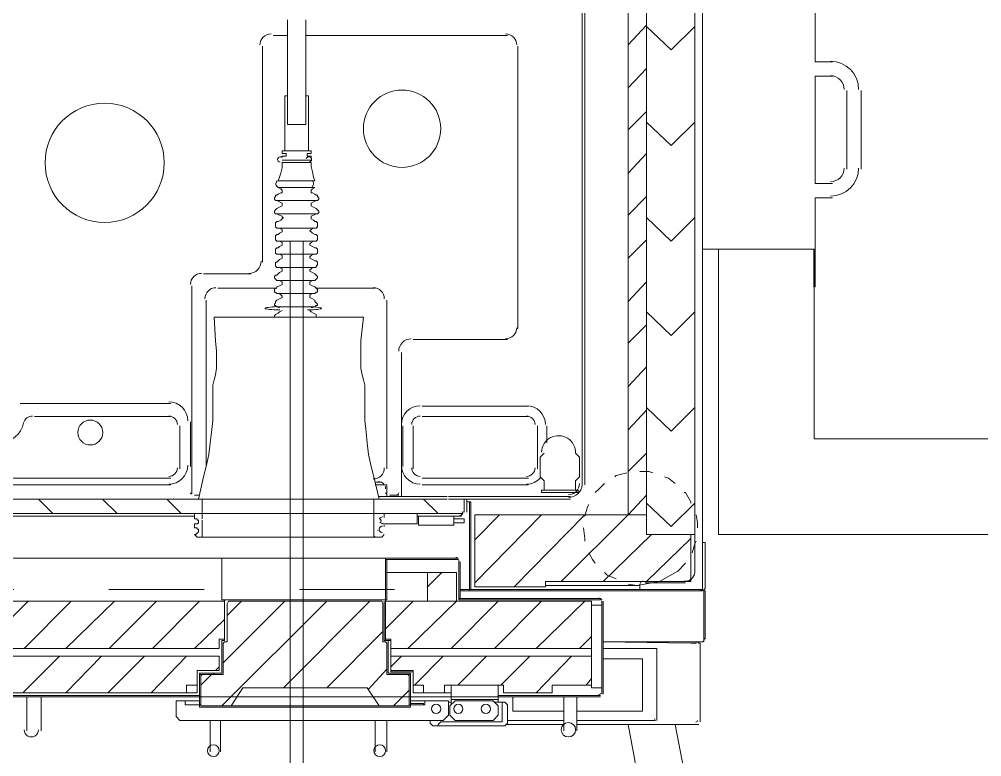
# Model space of a CAD drawing. Header units: metres. Extents: x -22 to 564, y 0 to 143.
# Drawn here: x 3.658 to 4.669, y 41.041 to 41.816 of the extents above; entities that cross this region are included whole.
import ezdxf
from ezdxf.xclip import XClip

# ---------------------------------------------------------------- set-up
doc = ezdxf.new("R2010")
doc.units = ezdxf.units.M
doc.header["$XCLIPFRAME"] = 2
doc.linetypes.add('XREF RADIOFARMACIA$0$PDF_IMPORT', pattern=[1, 0.8, -0.2])
doc.layers.add('XREF  PB CONJ$0$PARQUE', color=251, linetype='Continuous')
doc.layers.add('XREF RADIOFARMACIA$0$Mobiliario Fijo', color=40, linetype='Continuous')
doc.layers.add('XREF RADIOFARMACIA$0$MUROS DE TABLAROCA', color=150, linetype='Continuous', lineweight=13)
doc.layers.get('Defpoints').off()

# ---------------------------------------------------------------- blocks, each defined once
blk = doc.blocks.new('XREF  PB CONJ')
at = {"layer": 'XREF  PB CONJ$0$PARQUE', "true_color": 0x136734}
h = blk.add_hatch(dxfattribs=at)
h.set_pattern_fill('CROSS', color=116, scale=0.02, angle=90)
edge = h.paths.add_edge_path()
edge.add_line((3.5883, 104.6056), (1.6936, 104.3684))
edge.add_line((1.6936, 104.3684), (2.4784, 17.6083))
edge.add_line((2.4784, 17.6083), (97.731, 17.9336))
edge.add_arc((97.7247, 19.237), 1.3034, 270.2752, 363.1006)
edge.add_line((99.0262, 19.3075), (96.4762, 19.3078))
edge.add_line((96.4762, 19.3078), (96.602, 20.224))
edge.add_line((96.602, 20.224), (62.4128, 20.224))
edge.add_arc((58.6329, 24.6535), 5.8231, 229.52466, 310.47534, ccw=False)
edge.add_line((54.8531, 20.224), (26.2527, 20.2188))
edge.add_line((26.2527, 20.2188), (4.2837, 20.0304))
edge.add_line((4.2837, 20.0304), (4.055, 46.6913))
edge.add_line((4.055, 46.6913), (2.3881, 46.6912))
edge.add_line((2.3881, 46.6912), (2.3881, 54.8033))
edge.add_line((2.3881, 54.8033), (3.9854, 54.8034))
edge.add_line((3.9854, 54.8034), (3.7464, 82.6679))
edge.add_line((3.7464, 82.6679), (3.6185, 95.2556))
edge.add_line((3.6185, 95.2556), (3.5883, 104.6056))
blk = doc.blocks.new('XREF RADIOFARMACIA$0$EQUIPO 2')
at = {"linetype": 'XREF RADIOFARMACIA$0$PDF_IMPORT', "lineweight": 5, "ltscale": 1.633432}
blk.add_line((2547.5735, 1752.839), (2547.5735, 1753.9657), dxfattribs=at)
at = {"linetype": 'XREF RADIOFARMACIA$0$PDF_IMPORT', "lineweight": 5, "ltscale": 0.062029}
blk.add_line((2547.6863, 1753.7552), (2547.6863, 1752.9779), dxfattribs=at)
at = {"lineweight": 5}
for p, q in [((2547.6161, 1753.2393), (2547.6161, 1753.4993)), ((2547.6244, 1753.4993), (2547.6244, 1753.2393)), ((2547.6739, 1753.2338), (2547.6739, 1753.5048)), ((2547.7193, 1753.2366), (2547.7193, 1753.5048)), ((2547.6244, 1753.4897), (2547.6739, 1753.4402)), ((2547.5749, 1753.26), (2547.5749, 1753.4773)), ((2547.7661, 1753.4814), (2547.7661, 1753.2572)), ((2547.7812, 1753.2572), (2547.7812, 1753.4814)), ((2547.7963, 1753.2902), (2547.7963, 1753.4801)), ((2547.8032, 1753.4814), (2547.8032, 1753.2902)), ((2547.7633, 1753.4732), (2547.7633, 1753.2655)), ((2547.5776, 1753.4636), (2547.5776, 1753.2737)), ((2547.5776, 1753.4457), (2547.6161, 1753.4072)), ((2547.8816, 1753.4484), (2547.8816, 1753.2902)), ((2547.5611, 1753.4415), (2547.5377, 1753.4415)), ((2547.5735, 1753.4415), (2547.5611, 1753.4415)), ((2547.6244, 1753.4443), (2547.6739, 1753.3948)), ((2547.5377, 1753.4264), (2547.5611, 1753.4264)), ((2547.5611, 1753.4264), (2547.5735, 1753.4264)), ((2547.7661, 1753.414), (2547.7812, 1753.4292)), ((2547.8679, 1753.2902), (2547.8679, 1753.4333)), ((2547.5776, 1753.4003), (2547.6161, 1753.3631)), ((2547.6244, 1753.4003), (2547.6739, 1753.3494)), ((2547.5735, 1753.37), (2547.5735, 1753.37)), ((2547.5735, 1753.3673), (2547.5735, 1753.3686)), ((2547.5776, 1753.3563), (2547.6161, 1753.3177)), ((2547.6244, 1753.3549), (2547.6739, 1753.3054)), ((2547.7661, 1753.3466), (2547.7812, 1753.3618)), ((2547.5776, 1753.3109), (2547.6161, 1753.2737)), ((2547.6244, 1753.3095), (2547.6739, 1753.26)), ((2547.7661, 1753.2792), (2547.7812, 1753.2943)), ((2547.5528, 1753.2847), (2547.5487, 1753.2806)), ((2547.5694, 1753.2847), (2547.5528, 1753.2847)), ((2547.5694, 1753.2751), (2547.5694, 1753.2847)), ((2547.5487, 1753.2806), (2547.5487, 1753.0041)), ((2547.5652, 1753.26), (2547.5652, 1753.2751)), ((2547.5652, 1753.2751), (2547.5694, 1753.2751)), ((2547.5652, 1753.2737), (2547.5652, 1753.26)), ((2547.5694, 1753.2751), (2547.5694, 1753.2737)), ((2547.5694, 1753.2737), (2547.5694, 1753.2655)), ((2547.5776, 1753.2627), (2547.5776, 1753.2737)), ((2547.5776, 1753.2737), (2547.5859, 1753.2737)), ((2547.5776, 1753.2737), (2547.5859, 1753.2737)), ((2547.5859, 1753.2737), (2547.5859, 1753.2627)), ((2547.8129, 1753.2806), (2547.8583, 1753.2806)), ((2547.5694, 1753.2655), (2547.5694, 1753.26)), ((2547.5996, 1753.2627), (2547.5776, 1753.2627)), ((2547.5859, 1753.2627), (2547.601, 1753.2627)), ((2547.601, 1753.2627), (2547.601, 1753.2393)), ((2547.6244, 1753.2655), (2547.6546, 1753.2338)), ((2547.7441, 1753.2655), (2547.7413, 1753.2627)), ((2547.7413, 1753.2627), (2547.7413, 1753.26)), ((2547.7441, 1753.2641), (2547.7441, 1753.2655)), ((2547.7454, 1753.2627), (2547.7441, 1753.2641)), ((2547.7468, 1753.2613), (2547.7454, 1753.2627)), ((2547.7509, 1753.2627), (2547.7496, 1753.2627)), ((2547.7496, 1753.2627), (2547.7496, 1753.2613)), ((2547.7523, 1753.2655), (2547.7509, 1753.2655)), ((2547.7509, 1753.2655), (2547.7509, 1753.2641)), ((2547.7509, 1753.2641), (2547.7509, 1753.2627)), ((2547.7537, 1753.2655), (2547.7523, 1753.2655)), ((2547.7551, 1753.2655), (2547.7537, 1753.2655)), ((2547.7551, 1753.2641), (2547.7551, 1753.2655)), ((2547.7551, 1753.2627), (2547.7551, 1753.2641)), ((2547.7564, 1753.2613), (2547.7551, 1753.2627)), ((2547.7606, 1753.2627), (2547.7592, 1753.2627)), ((2547.7592, 1753.2627), (2547.7592, 1753.2613)), ((2547.762, 1753.2655), (2547.7606, 1753.2655)), ((2547.7606, 1753.2655), (2547.7606, 1753.2641)), ((2547.7606, 1753.2641), (2547.7606, 1753.2627)), ((2547.7661, 1753.2655), (2547.762, 1753.2655)), ((2547.7661, 1753.2572), (2547.7661, 1753.2655)), ((2547.7853, 1753.2655), (2547.7853, 1753.2613)), ((2547.7867, 1753.2682), (2548.0054, 1753.2682)), ((2547.8624, 1753.2696), (2547.8156, 1753.2696)), ((2547.5625, 1753.0385), (2547.5625, 1753.26)), ((2547.5625, 1753.26), (2547.5652, 1753.26)), ((2547.5955, 1753.2586), (2547.5639, 1753.2586)), ((2547.5639, 1753.2586), (2547.5639, 1753.2269)), ((2547.5652, 1753.26), (2547.5652, 1753.2586)), ((2547.5652, 1753.2586), (2547.5652, 1753.26)), ((2547.5652, 1753.26), (2547.5969, 1753.26)), ((2547.5694, 1753.26), (2547.5982, 1753.26)), ((2547.5859, 1753.2586), (2547.5969, 1753.2476)), ((2547.5969, 1753.2572), (2547.5955, 1753.2586)), ((2547.5969, 1753.26), (2547.5969, 1753.2366)), ((2547.5969, 1753.2352), (2547.5969, 1753.2572)), ((2547.5982, 1753.26), (2547.5982, 1753.2366)), ((2547.7413, 1753.0729), (2547.7413, 1753.26)), ((2547.7413, 1753.26), (2547.7413, 1753.2586)), ((2547.7413, 1753.2586), (2547.7413, 1753.2572)), ((2547.7413, 1753.2572), (2547.7427, 1753.2572)), ((2547.7427, 1753.2572), (2547.7441, 1753.2572)), ((2547.7441, 1753.2572), (2547.7592, 1753.2572)), ((2547.7482, 1753.2613), (2547.7468, 1753.2613)), ((2547.7496, 1753.2613), (2547.7482, 1753.2613)), ((2547.7578, 1753.2613), (2547.7564, 1753.2613)), ((2547.7592, 1753.2613), (2547.7578, 1753.2613)), ((2547.7606, 1753.2572), (2547.7661, 1753.2572)), ((2547.7661, 1753.077), (2547.7661, 1753.2572)), ((2547.7661, 1753.2572), (2547.7661, 1753.077)), ((2547.7661, 1753.2572), (2547.7812, 1753.2572)), ((2547.8046, 1753.2558), (2547.7812, 1753.2613)), ((2547.7812, 1753.077), (2547.7812, 1753.2572)), ((2547.8156, 1753.2531), (2547.8046, 1753.2558)), ((2547.828, 1753.2503), (2547.8156, 1753.2531)), ((2547.9903, 1753.2531), (2547.817, 1753.2531)), ((2548.0178, 1753.2558), (2548.0178, 1753.2063)), ((2547.524, 1753.2489), (2547.5157, 1753.2489)), ((2547.5487, 1753.2489), (2547.524, 1753.2489)), ((2547.5969, 1753.2448), (2547.5982, 1753.2462)), ((2547.601, 1753.2434), (2547.6051, 1753.2393)), ((2547.8404, 1753.2489), (2547.828, 1753.2503)), ((2547.8514, 1753.2476), (2547.8404, 1753.2489)), ((2547.8638, 1753.2462), (2547.8514, 1753.2476)), ((2547.8761, 1753.2462), (2547.8638, 1753.2462)), ((2547.8885, 1753.2462), (2547.8761, 1753.2462)), ((2547.9009, 1753.2462), (2547.8885, 1753.2462)), ((2547.9064, 1753.2448), (2547.9009, 1753.2462)), ((2547.9119, 1753.2434), (2547.9064, 1753.2448)), ((2547.9188, 1753.2421), (2547.9119, 1753.2434)), ((2547.9477, 1753.2434), (2547.9367, 1753.2421)), ((2547.9724, 1753.2448), (2547.9477, 1753.2434)), ((2547.9724, 1753.088), (2547.9724, 1753.2448)), ((2547.5157, 1753.2379), (2547.524, 1753.2379)), ((2547.524, 1753.2379), (2547.5487, 1753.2379)), ((2547.5639, 1753.2366), (2547.6739, 1753.1265)), ((2547.6299, 1753.2352), (2547.5969, 1753.2352)), ((2547.5982, 1753.2366), (2547.6326, 1753.2366)), ((2547.601, 1753.2393), (2547.6161, 1753.2393)), ((2547.6093, 1753.2352), (2547.6739, 1753.1705)), ((2547.6244, 1753.2393), (2547.634, 1753.2393)), ((2547.6313, 1753.2338), (2547.6299, 1753.2352)), ((2547.6313, 1753.2311), (2547.6313, 1753.2338)), ((2547.6326, 1753.2366), (2547.6326, 1753.2338)), ((2547.6326, 1753.2338), (2547.6753, 1753.2338)), ((2547.634, 1753.2393), (2547.634, 1753.2338)), ((2547.634, 1753.2338), (2547.6739, 1753.2338)), ((2547.6753, 1753.0646), (2547.6753, 1753.2366)), ((2547.6753, 1753.2366), (2547.7179, 1753.2366)), ((2547.6753, 1753.2338), (2547.6753, 1753.2324)), ((2547.6753, 1753.2324), (2547.6753, 1753.0646)), ((2547.7179, 1753.2366), (2547.7193, 1753.2366)), ((2547.7193, 1753.0646), (2547.7193, 1753.2366)), ((2547.9243, 1753.2421), (2547.9188, 1753.2421)), ((2547.9367, 1753.2421), (2547.9243, 1753.2421)), ((2548.0027, 1753.1802), (2548.0027, 1753.2407)), ((2547.5639, 1753.2269), (2547.5831, 1753.2146)), ((2547.5639, 1753.2269), (2547.5639, 1753.0715)), ((2547.6712, 1753.2311), (2547.6313, 1753.2311)), ((2547.6588, 1753.2311), (2547.6739, 1753.2159)), ((2547.6739, 1753.2297), (2547.6712, 1753.2311)), ((2547.6739, 1753.0687), (2547.6739, 1753.2297)), ((2547.5831, 1753.2146), (2547.5831, 1753.0839)), ((2548.0302, 1753.1939), (2548.2572, 1753.1939)), ((2547.6739, 1753.187), (2547.6739, 1753.187)), ((2548.2682, 1753.1829), (2548.2682, 1753.1678)), ((2547.5831, 1753.1719), (2547.6739, 1753.0811)), ((2547.9738, 1753.1815), (2547.9724, 1753.1815)), ((2547.9752, 1753.1802), (2547.9738, 1753.1815)), ((2547.9766, 1753.1774), (2547.9752, 1753.1802)), ((2547.9779, 1753.176), (2547.9766, 1753.1774)), ((2547.9793, 1753.1733), (2547.9779, 1753.176)), ((2547.9834, 1753.1788), (2547.9821, 1753.176)), ((2547.9848, 1753.1802), (2547.9834, 1753.1788)), ((2547.9834, 1753.1389), (2547.9834, 1753.1788)), ((2547.9862, 1753.1815), (2547.9848, 1753.1815)), ((2547.9848, 1753.1815), (2547.9848, 1753.1802)), ((2547.9876, 1753.1802), (2547.9862, 1753.1815)), ((2547.9889, 1753.1802), (2547.9876, 1753.1802)), ((2547.9903, 1753.1788), (2547.9889, 1753.1802)), ((2547.9917, 1753.176), (2547.9903, 1753.1788)), ((2547.9931, 1753.1733), (2547.9917, 1753.176)), ((2547.9944, 1753.1733), (2547.9931, 1753.1733)), ((2547.9958, 1753.1747), (2547.9944, 1753.1733)), ((2547.9972, 1753.176), (2547.9958, 1753.1747)), ((2547.9986, 1753.1802), (2547.9972, 1753.1788)), ((2547.9972, 1753.1788), (2547.9972, 1753.176)), ((2547.9972, 1753.1389), (2547.9972, 1753.1788)), ((2548.0013, 1753.1815), (2547.9986, 1753.1815)), ((2547.9986, 1753.1815), (2547.9986, 1753.1802)), ((2548.0027, 1753.1802), (2548.0013, 1753.1815)), ((2548.0027, 1753.1788), (2548.0027, 1753.1802)), ((2548.0041, 1753.1788), (2548.0027, 1753.1788)), ((2548.0054, 1753.176), (2548.0041, 1753.1788)), ((2548.0068, 1753.1733), (2548.0054, 1753.176)), ((2548.0082, 1753.1733), (2548.0068, 1753.1733)), ((2548.0096, 1753.1733), (2548.0082, 1753.1733)), ((2548.011, 1753.176), (2548.0096, 1753.1733)), ((2548.0123, 1753.1802), (2548.011, 1753.1788)), ((2548.011, 1753.1788), (2548.011, 1753.176)), ((2548.011, 1753.1499), (2548.011, 1753.1788)), ((2548.0137, 1753.1815), (2548.0123, 1753.1802)), ((2548.0151, 1753.1815), (2548.0137, 1753.1815)), ((2548.0165, 1753.1802), (2548.0151, 1753.1815)), ((2548.0165, 1753.1788), (2548.0165, 1753.1802)), ((2548.0178, 1753.1774), (2548.0165, 1753.1788)), ((2548.0192, 1753.176), (2548.0178, 1753.1774)), ((2548.0206, 1753.1733), (2548.0192, 1753.176)), ((2548.022, 1753.1733), (2548.0206, 1753.1733)), ((2548.0233, 1753.1733), (2548.022, 1753.1733)), ((2548.0247, 1753.176), (2548.0233, 1753.1733)), ((2548.0261, 1753.1802), (2548.0247, 1753.1788)), ((2548.0247, 1753.1788), (2548.0247, 1753.176)), ((2548.0247, 1753.1375), (2548.0247, 1753.1788)), ((2548.0247, 1753.1788), (2548.0247, 1753.1389)), ((2548.0275, 1753.1802), (2548.0261, 1753.1802)), ((2548.0288, 1753.1802), (2548.0275, 1753.1802)), ((2548.0302, 1753.1802), (2548.0288, 1753.1802)), ((2548.0302, 1753.1788), (2548.0302, 1753.1802)), ((2548.0316, 1753.1774), (2548.0302, 1753.1788)), ((2548.033, 1753.176), (2548.0316, 1753.1774)), ((2548.0343, 1753.1733), (2548.033, 1753.176)), ((2548.0357, 1753.1733), (2548.0343, 1753.1733)), ((2548.0371, 1753.1733), (2548.0357, 1753.1733)), ((2548.0385, 1753.176), (2548.0371, 1753.1733)), ((2548.0398, 1753.1802), (2548.0385, 1753.1788)), ((2548.0385, 1753.1499), (2548.0385, 1753.1788)), ((2548.0385, 1753.1788), (2548.0385, 1753.176)), ((2548.0412, 1753.1802), (2548.0398, 1753.1802)), ((2548.0426, 1753.1802), (2548.0412, 1753.1802)), ((2548.044, 1753.1802), (2548.0426, 1753.1802)), ((2548.0453, 1753.1788), (2548.044, 1753.1802)), ((2548.0453, 1753.1774), (2548.0453, 1753.1788)), ((2548.0467, 1753.176), (2548.0453, 1753.1774)), ((2548.0481, 1753.1733), (2548.0467, 1753.176)), ((2548.0495, 1753.1733), (2548.0481, 1753.1733)), ((2548.0508, 1753.1733), (2548.0495, 1753.1733)), ((2548.0522, 1753.176), (2548.0508, 1753.1733)), ((2548.0536, 1753.1802), (2548.0522, 1753.1788)), ((2548.0522, 1753.1788), (2548.0522, 1753.1375)), ((2548.0522, 1753.1375), (2548.0522, 1753.1788)), ((2548.0522, 1753.1788), (2548.0522, 1753.176)), ((2548.055, 1753.1802), (2548.0536, 1753.1802)), ((2548.0563, 1753.1802), (2548.055, 1753.1802)), ((2548.0577, 1753.1802), (2548.0563, 1753.1802)), ((2548.0591, 1753.1788), (2548.0577, 1753.1802)), ((2548.0591, 1753.1774), (2548.0591, 1753.1788)), ((2548.0605, 1753.176), (2548.0591, 1753.1774)), ((2548.0619, 1753.1733), (2548.0605, 1753.176)), ((2548.0632, 1753.1733), (2548.0619, 1753.1733)), ((2548.0646, 1753.1733), (2548.0632, 1753.1733)), ((2548.066, 1753.176), (2548.0646, 1753.1733)), ((2548.0674, 1753.1802), (2548.066, 1753.1788)), ((2548.066, 1753.1788), (2548.066, 1753.1527)), ((2548.066, 1753.1788), (2548.066, 1753.176)), ((2548.0687, 1753.1802), (2548.0674, 1753.1802)), ((2548.0701, 1753.1802), (2548.0687, 1753.1802)), ((2548.0715, 1753.1802), (2548.0701, 1753.1802)), ((2548.0729, 1753.1788), (2548.0715, 1753.1802)), ((2548.0729, 1753.1774), (2548.0729, 1753.1788)), ((2548.0742, 1753.1747), (2548.0729, 1753.1774)), ((2548.0756, 1753.1733), (2548.0742, 1753.1747)), ((2548.077, 1753.1719), (2548.0756, 1753.1733)), ((2548.0784, 1753.1733), (2548.077, 1753.1733)), ((2548.077, 1753.1733), (2548.077, 1753.1719)), ((2548.0797, 1753.176), (2548.0784, 1753.1733)), ((2548.0811, 1753.1788), (2548.0797, 1753.176)), ((2548.0825, 1753.1815), (2548.0811, 1753.1802)), ((2548.0811, 1753.1802), (2548.0811, 1753.1788)), ((2548.0811, 1753.1788), (2548.0811, 1753.1375)), ((2548.0811, 1753.1375), (2548.0811, 1753.1788)), ((2548.0839, 1753.1815), (2548.0825, 1753.1815)), ((2548.0852, 1753.1802), (2548.0839, 1753.1815)), ((2548.0866, 1753.1788), (2548.0852, 1753.1802)), ((2548.088, 1753.176), (2548.0866, 1753.1788)), ((2548.0894, 1753.1733), (2548.088, 1753.176)), ((2548.0907, 1753.1733), (2548.0894, 1753.1733)), ((2548.0921, 1753.1733), (2548.0907, 1753.1733)), ((2548.0935, 1753.176), (2548.0921, 1753.1733)), ((2548.0949, 1753.1788), (2548.0935, 1753.176)), ((2548.0962, 1753.1815), (2548.0949, 1753.1802)), ((2548.0949, 1753.1802), (2548.0949, 1753.1788)), ((2548.0949, 1753.1788), (2548.0949, 1753.1375)), ((2548.0949, 1753.1375), (2548.0949, 1753.1788)), ((2548.0976, 1753.1815), (2548.0962, 1753.1815)), ((2548.099, 1753.1802), (2548.0976, 1753.1815)), ((2548.1004, 1753.1802), (2548.099, 1753.1802)), ((2548.1004, 1753.1788), (2548.1004, 1753.1802)), ((2548.1017, 1753.1774), (2548.1004, 1753.1788)), ((2548.1031, 1753.1747), (2548.1017, 1753.1774)), ((2548.1031, 1753.1733), (2548.1031, 1753.1747)), ((2548.1045, 1753.1733), (2548.1031, 1753.1733)), ((2548.1059, 1753.1733), (2548.1045, 1753.1733)), ((2548.1072, 1753.1747), (2548.1059, 1753.1733)), ((2548.1086, 1753.1774), (2548.1072, 1753.1747)), ((2548.1086, 1753.1774), (2548.1086, 1753.1389)), ((2548.1086, 1753.1389), (2548.1086, 1753.1774)), ((2548.1155, 1753.1774), (2548.1196, 1753.176)), ((2548.1155, 1753.1389), (2548.1155, 1753.1774)), ((2548.1196, 1753.176), (2548.1238, 1753.1747)), ((2548.1238, 1753.1747), (2548.1293, 1753.1733)), ((2548.1293, 1753.1733), (2548.1348, 1753.1733)), ((2548.1348, 1753.1733), (2548.1348, 1753.143)), ((2548.1375, 1753.143), (2548.1375, 1753.1733)), ((2548.1416, 1753.1733), (2548.1403, 1753.1733)), ((2548.1416, 1753.1692), (2548.1416, 1753.1733)), ((2548.1471, 1753.1733), (2548.1444, 1753.1733)), ((2548.1444, 1753.1733), (2548.1444, 1753.1692)), ((2548.1471, 1753.143), (2548.1471, 1753.1733)), ((2548.0811, 1753.165), (2548.0811, 1753.165)), ((2548.0949, 1753.1678), (2548.0949, 1753.1678)), ((2548.1086, 1753.1705), (2548.1086, 1753.1705)), ((2548.1444, 1753.1692), (2548.1416, 1753.1692)), ((2548.1471, 1753.1705), (2548.1705, 1753.1705)), ((2548.1705, 1753.1705), (2548.1857, 1753.1705)), ((2548.1857, 1753.1678), (2548.1747, 1753.1678)), ((2548.1747, 1753.1678), (2548.1747, 1753.1485)), ((2548.1857, 1753.1705), (2548.2049, 1753.1705)), ((2548.1925, 1753.1678), (2548.1857, 1753.1678)), ((2548.198, 1753.1678), (2548.1925, 1753.1678)), ((2548.2008, 1753.1678), (2548.198, 1753.1678)), ((2548.209, 1753.1678), (2548.2008, 1753.1678)), ((2548.2049, 1753.1705), (2548.2049, 1753.1678)), ((2548.209, 1753.1678), (2548.209, 1753.1678)), ((2548.2462, 1753.1678), (2548.209, 1753.1678)), ((2548.2489, 1753.1678), (2548.2462, 1753.1678)), ((2548.2544, 1753.1678), (2548.2489, 1753.1678)), ((2548.2586, 1753.1678), (2548.2544, 1753.1678)), ((2548.2613, 1753.1678), (2548.2586, 1753.1678)), ((2548.2778, 1753.1678), (2548.2613, 1753.1678)), ((2548.282, 1753.1678), (2548.2778, 1753.1678)), ((2548.2847, 1753.1678), (2548.282, 1753.1678)), ((2548.2847, 1753.1678), (2548.2847, 1753.1678)), ((2548.066, 1753.1527), (2548.066, 1753.1375)), ((2547.9766, 1753.1403), (2547.9779, 1753.143)), ((2547.9779, 1753.143), (2547.9793, 1753.1444)), ((2547.9821, 1753.143), (2547.9834, 1753.1389)), ((2547.9917, 1753.1416), (2547.9903, 1753.1389)), ((2547.9931, 1753.1444), (2547.9917, 1753.1416)), ((2547.9944, 1753.1444), (2547.9931, 1753.1444)), ((2547.9958, 1753.1444), (2547.9944, 1753.1444)), ((2547.9972, 1753.1416), (2547.9958, 1753.1444)), ((2547.9972, 1753.1389), (2547.9972, 1753.1416)), ((2548.0054, 1753.1416), (2548.0041, 1753.1389)), ((2548.0068, 1753.1444), (2548.0054, 1753.1416)), ((2548.0082, 1753.1444), (2548.0068, 1753.1444)), ((2548.0096, 1753.1444), (2548.0082, 1753.1444)), ((2548.011, 1753.1416), (2548.0096, 1753.1444)), ((2548.011, 1753.1389), (2548.011, 1753.1499)), ((2548.011, 1753.1389), (2548.011, 1753.1416)), ((2548.0192, 1753.1416), (2548.0178, 1753.1389)), ((2548.0206, 1753.1444), (2548.0192, 1753.1416)), ((2548.022, 1753.1444), (2548.0206, 1753.1444)), ((2548.0233, 1753.143), (2548.022, 1753.1444)), ((2548.0247, 1753.1416), (2548.0233, 1753.143)), ((2548.0247, 1753.1389), (2548.0247, 1753.1416)), ((2548.033, 1753.1416), (2548.0316, 1753.1389)), ((2548.0343, 1753.1444), (2548.033, 1753.1416)), ((2548.0357, 1753.1444), (2548.0343, 1753.1444)), ((2548.0371, 1753.143), (2548.0357, 1753.1444)), ((2548.0385, 1753.1403), (2548.0371, 1753.143)), ((2548.0385, 1753.1375), (2548.0385, 1753.1499)), ((2548.0467, 1753.1416), (2548.0453, 1753.1389)), ((2548.0481, 1753.1444), (2548.0467, 1753.1416)), ((2548.0495, 1753.1444), (2548.0481, 1753.1444)), ((2548.0508, 1753.143), (2548.0495, 1753.1444)), ((2548.0522, 1753.1403), (2548.0508, 1753.143)), ((2548.0605, 1753.1416), (2548.0591, 1753.1389)), ((2548.0619, 1753.143), (2548.0605, 1753.1416)), ((2548.0632, 1753.1444), (2548.0619, 1753.143)), ((2548.0646, 1753.143), (2548.0632, 1753.1444)), ((2548.066, 1753.1403), (2548.0646, 1753.143)), ((2548.0742, 1753.1403), (2548.0756, 1753.143)), ((2548.0756, 1753.143), (2548.077, 1753.143)), ((2548.077, 1753.143), (2548.0784, 1753.143)), ((2548.0784, 1753.143), (2548.0797, 1753.1403)), ((2548.0811, 1753.1513), (2548.0811, 1753.1513)), ((2548.088, 1753.1403), (2548.0894, 1753.143)), ((2548.0894, 1753.143), (2548.0907, 1753.143)), ((2548.0907, 1753.143), (2548.0921, 1753.143)), ((2548.0921, 1753.143), (2548.0935, 1753.1403)), ((2548.0949, 1753.1485), (2548.0949, 1753.1485)), ((2548.1017, 1753.1389), (2548.1031, 1753.1416)), ((2548.1031, 1753.1416), (2548.1031, 1753.143)), ((2548.1031, 1753.143), (2548.1045, 1753.143)), ((2548.1045, 1753.143), (2548.1059, 1753.143)), ((2548.1059, 1753.143), (2548.1072, 1753.1416)), ((2548.1072, 1753.1416), (2548.1086, 1753.1389)), ((2548.1086, 1753.1458), (2548.1086, 1753.1458)), ((2548.1251, 1753.1416), (2548.1196, 1753.1403)), ((2548.1306, 1753.143), (2548.1251, 1753.1416)), ((2548.1348, 1753.143), (2548.1306, 1753.143)), ((2548.1403, 1753.143), (2548.1416, 1753.143)), ((2548.1416, 1753.143), (2548.1416, 1753.1471)), ((2548.1416, 1753.1471), (2548.1444, 1753.1471)), ((2548.1444, 1753.1471), (2548.1444, 1753.143)), ((2548.1444, 1753.143), (2548.1471, 1753.143)), ((2548.1471, 1753.1458), (2548.1705, 1753.1458)), ((2548.1705, 1753.1458), (2548.1857, 1753.1458)), ((2548.1747, 1753.1485), (2548.1857, 1753.1485)), ((2548.1857, 1753.1485), (2548.1925, 1753.1485)), ((2548.1857, 1753.1458), (2548.2049, 1753.1458)), ((2548.1925, 1753.1485), (2548.198, 1753.1485)), ((2548.198, 1753.1485), (2548.2008, 1753.1485)), ((2548.2008, 1753.1485), (2548.209, 1753.1485)), ((2548.2049, 1753.1458), (2548.2049, 1753.1485)), ((2548.209, 1753.1485), (2548.209, 1753.1485)), ((2548.209, 1753.1485), (2548.2462, 1753.1485)), ((2548.2462, 1753.1485), (2548.2489, 1753.1485)), ((2548.2489, 1753.1485), (2548.2544, 1753.1485)), ((2548.2544, 1753.1485), (2548.2586, 1753.1485)), ((2548.2586, 1753.1485), (2548.2613, 1753.1485)), ((2548.2613, 1753.1485), (2548.2778, 1753.1485)), ((2548.2682, 1753.1485), (2548.2682, 1752.9367)), ((2548.2778, 1753.1485), (2548.282, 1753.1485)), ((2548.282, 1753.1485), (2548.2847, 1753.1485)), ((2548.2847, 1753.1485), (2548.2847, 1753.1485)), ((2547.9724, 1753.1375), (2547.9738, 1753.1375)), ((2547.9738, 1753.1375), (2547.9752, 1753.1375)), ((2547.9752, 1753.1375), (2547.9766, 1753.1403)), ((2547.9848, 1753.1375), (2547.9834, 1753.1389)), ((2547.9848, 1753.1361), (2547.9848, 1753.1375)), ((2547.9862, 1753.1361), (2547.9848, 1753.1361)), ((2547.9876, 1753.1375), (2547.9862, 1753.1361)), ((2547.9889, 1753.1389), (2547.9876, 1753.1375)), ((2547.9903, 1753.1389), (2547.9889, 1753.1389)), ((2547.9986, 1753.1375), (2547.9972, 1753.1389)), ((2547.9986, 1753.1361), (2547.9986, 1753.1375)), ((2548.0013, 1753.1361), (2547.9986, 1753.1361)), ((2548.0027, 1753.1375), (2548.0013, 1753.1361)), ((2548.0041, 1753.1389), (2548.0027, 1753.1375)), ((2548.0027, 1753.0756), (2548.0027, 1753.1375)), ((2548.0123, 1753.1375), (2548.011, 1753.1389)), ((2548.0137, 1753.1361), (2548.0123, 1753.1375)), ((2548.0151, 1753.1361), (2548.0137, 1753.1361)), ((2548.0165, 1753.1375), (2548.0151, 1753.1361)), ((2548.0178, 1753.1389), (2548.0165, 1753.1375)), ((2548.0261, 1753.1375), (2548.0247, 1753.1375)), ((2548.0275, 1753.1361), (2548.0261, 1753.1375)), ((2548.0288, 1753.1361), (2548.0275, 1753.1361)), ((2548.0302, 1753.1361), (2548.0288, 1753.1361)), ((2548.0316, 1753.1375), (2548.0302, 1753.1361)), ((2548.0316, 1753.1389), (2548.0316, 1753.1375)), ((2548.0385, 1753.1375), (2548.0385, 1753.1403)), ((2548.0398, 1753.1361), (2548.0385, 1753.1375)), ((2548.0412, 1753.1361), (2548.0398, 1753.1361)), ((2548.0426, 1753.1361), (2548.0412, 1753.1361)), ((2548.044, 1753.1361), (2548.0426, 1753.1361)), ((2548.0453, 1753.1375), (2548.044, 1753.1361)), ((2548.0453, 1753.1389), (2548.0453, 1753.1375)), ((2548.0522, 1753.1375), (2548.0522, 1753.1403)), ((2548.0536, 1753.1361), (2548.0522, 1753.1375)), ((2548.055, 1753.1361), (2548.0536, 1753.1361)), ((2548.0563, 1753.1361), (2548.055, 1753.1361)), ((2548.0577, 1753.1361), (2548.0563, 1753.1361)), ((2548.0591, 1753.1375), (2548.0577, 1753.1361)), ((2548.0591, 1753.1389), (2548.0591, 1753.1375)), ((2548.066, 1753.1375), (2548.066, 1753.1403)), ((2548.066, 1753.1375), (2548.0674, 1753.1361)), ((2548.0674, 1753.1361), (2548.0687, 1753.1361)), ((2548.0687, 1753.1361), (2548.0701, 1753.1361)), ((2548.0701, 1753.1361), (2548.0715, 1753.1361)), ((2548.0715, 1753.1361), (2548.0729, 1753.1375)), ((2548.0729, 1753.1389), (2548.0742, 1753.1403)), ((2548.0729, 1753.1375), (2548.0729, 1753.1389)), ((2548.0797, 1753.1403), (2548.0811, 1753.1375)), ((2548.0811, 1753.1375), (2548.0811, 1753.1361)), ((2548.0811, 1753.1361), (2548.0825, 1753.1348)), ((2548.0825, 1753.1348), (2548.0839, 1753.1348)), ((2548.0839, 1753.1348), (2548.0852, 1753.1361)), ((2548.0852, 1753.1361), (2548.0866, 1753.1375)), ((2548.0866, 1753.1375), (2548.088, 1753.1403)), ((2548.0935, 1753.1403), (2548.0949, 1753.1375)), ((2548.0949, 1753.1375), (2548.0949, 1753.1361)), ((2548.0949, 1753.1361), (2548.0962, 1753.1348)), ((2548.0962, 1753.1348), (2548.0976, 1753.1348)), ((2548.0976, 1753.1348), (2548.099, 1753.1361)), ((2548.099, 1753.1361), (2548.1004, 1753.1361)), ((2548.1004, 1753.1375), (2548.1017, 1753.1389)), ((2548.1004, 1753.1361), (2548.1004, 1753.1375)), ((2548.1196, 1753.1403), (2548.1155, 1753.1389)), ((2547.5831, 1753.1265), (2547.6423, 1753.0674)), ((2547.9119, 1753.0894), (2547.9188, 1753.0907)), ((2547.9188, 1753.0907), (2547.9243, 1753.0907)), ((2547.9243, 1753.0907), (2547.9367, 1753.0907)), ((2547.9367, 1753.0907), (2547.9477, 1753.0907)), ((2547.9477, 1753.0907), (2547.9724, 1753.088)), ((2547.5831, 1753.0839), (2547.5639, 1753.0715)), ((2547.5817, 1753.0825), (2547.6024, 1753.0632)), ((2547.8156, 1753.0797), (2547.828, 1753.0825)), ((2547.828, 1753.0825), (2547.8404, 1753.0839)), ((2547.8404, 1753.0839), (2547.8514, 1753.0852)), ((2547.8514, 1753.0852), (2547.8638, 1753.0866)), ((2547.8638, 1753.0866), (2547.8761, 1753.0866)), ((2547.8761, 1753.0866), (2547.8885, 1753.0866)), ((2547.8885, 1753.0866), (2547.9009, 1753.0866)), ((2547.9009, 1753.0866), (2547.9064, 1753.088)), ((2547.9064, 1753.088), (2547.9119, 1753.0894)), ((2547.524, 1753.0756), (2547.5157, 1753.0756)), ((2547.5487, 1753.0756), (2547.524, 1753.0756)), ((2547.5639, 1753.0715), (2547.5639, 1753.0398)), ((2547.7427, 1753.077), (2547.7413, 1753.0756)), ((2547.7413, 1753.0756), (2547.7413, 1753.0742)), ((2547.7413, 1753.0742), (2547.7413, 1753.0729)), ((2547.7413, 1753.0729), (2547.7413, 1753.0715)), ((2547.7413, 1753.0715), (2547.7413, 1753.0687)), ((2547.7441, 1753.077), (2547.7427, 1753.077)), ((2547.7661, 1753.077), (2547.7441, 1753.077)), ((2547.7812, 1753.077), (2547.7661, 1753.077)), ((2547.7661, 1753.077), (2547.7661, 1753.0027)), ((2547.7661, 1753.0674), (2547.7661, 1753.077)), ((2547.7812, 1753.0027), (2547.7812, 1753.077)), ((2547.7812, 1753.0715), (2547.8046, 1753.077)), ((2547.784, 1753.0426), (2547.784, 1753.0715)), ((2547.7963, 1753.0756), (2547.7963, 1753.0632)), ((2547.7991, 1753.0756), (2547.7991, 1753.0701)), ((2547.8046, 1753.077), (2547.8156, 1753.0797)), ((2547.5157, 1753.0632), (2547.524, 1753.0632)), ((2547.524, 1753.0632), (2547.5487, 1753.0632)), ((2547.5969, 1753.0412), (2547.5969, 1753.0632)), ((2547.5969, 1753.0632), (2547.6299, 1753.0632)), ((2547.5969, 1753.0385), (2547.5969, 1753.0619)), ((2547.6326, 1753.0619), (2547.5982, 1753.0619)), ((2547.5982, 1753.0619), (2547.5982, 1753.0385)), ((2547.6299, 1753.0632), (2547.6313, 1753.0646)), ((2547.6313, 1753.0646), (2547.6313, 1753.0674)), ((2547.6313, 1753.0674), (2547.6712, 1753.0674)), ((2547.6739, 1753.066), (2547.6326, 1753.066)), ((2547.6326, 1753.066), (2547.6326, 1753.0619)), ((2547.6753, 1753.0646), (2547.6326, 1753.0646)), ((2547.6326, 1753.0646), (2547.6326, 1753.0591)), ((2547.634, 1753.0591), (2547.634, 1753.0646)), ((2547.634, 1753.0646), (2547.6739, 1753.0646)), ((2547.645, 1753.0646), (2547.6739, 1753.0357)), ((2547.6712, 1753.0674), (2547.6739, 1753.0687)), ((2547.6739, 1753.0646), (2547.6739, 1752.8486)), ((2547.6753, 1753.0646), (2547.7179, 1753.0646)), ((2547.6753, 1753.0632), (2547.6753, 1753.0646)), ((2547.7179, 1753.0632), (2547.6753, 1753.0632)), ((2547.7042, 1753.0632), (2547.7042, 1753.0206)), ((2547.7179, 1752.9889), (2547.7179, 1753.0646)), ((2547.7179, 1753.0646), (2547.7193, 1753.0646)), ((2547.7179, 1753.0646), (2547.7179, 1753.0632)), ((2547.7193, 1752.9889), (2547.7193, 1753.0646)), ((2547.7413, 1753.0687), (2547.7441, 1753.066)), ((2547.7441, 1753.066), (2547.7441, 1753.066)), ((2547.7523, 1753.066), (2547.7537, 1753.066)), ((2547.7523, 1753.066), (2547.7523, 1753.066)), ((2547.7537, 1753.066), (2547.7537, 1753.066)), ((2547.7551, 1753.0316), (2547.7551, 1753.0674)), ((2547.762, 1753.066), (2547.7661, 1753.066)), ((2547.7963, 1753.0632), (2547.784, 1753.0632)), ((2547.7853, 1753.0509), (2547.7853, 1753.0605)), ((2547.7867, 1753.0632), (2547.7908, 1753.0632)), ((2547.8129, 1753.0632), (2547.9903, 1753.0632)), ((2547.5639, 1753.0564), (2547.5804, 1753.0398)), ((2547.6326, 1753.0591), (2547.5996, 1753.0591)), ((2547.5996, 1753.0591), (2547.5996, 1753.0357)), ((2547.6161, 1753.0591), (2547.601, 1753.0591)), ((2547.601, 1753.0591), (2547.601, 1753.0357)), ((2547.6051, 1753.0591), (2547.6161, 1753.0481)), ((2547.6161, 1752.8486), (2547.6161, 1753.0591)), ((2547.6244, 1753.0591), (2547.6244, 1753.0591)), ((2547.6244, 1753.0591), (2547.634, 1753.0591)), ((2547.6244, 1752.8486), (2547.6244, 1753.0591)), ((2547.5955, 1753.0398), (2547.5969, 1753.0412)), ((2547.6244, 1753.0412), (2547.6739, 1752.9903)), ((2547.784, 1753.0481), (2547.7963, 1753.0481)), ((2547.784, 1753), (2547.784, 1753.0426)), ((2547.7867, 1753.0481), (2547.9353, 1753.0481)), ((2547.8156, 1753.0467), (2547.8583, 1753.0467)), ((2547.5652, 1753.0385), (2547.5625, 1753.0385)), ((2547.5639, 1753.0398), (2547.5955, 1753.0398)), ((2547.5652, 1753.0398), (2547.5652, 1753.0385)), ((2547.5652, 1753.0385), (2547.5652, 1753.0398)), ((2547.5652, 1753.0247), (2547.5652, 1753.0385)), ((2547.5652, 1753.0385), (2547.5969, 1753.0385)), ((2547.5652, 1753.0233), (2547.5652, 1753.0385)), ((2547.5982, 1753.0385), (2547.5666, 1753.0385)), ((2547.5666, 1753.0385), (2547.5666, 1753.0247)), ((2547.5666, 1753.033), (2547.5666, 1753.0275)), ((2547.5694, 1753.0385), (2547.5694, 1753.0233)), ((2547.5996, 1753.0357), (2547.5776, 1753.0357)), ((2547.5776, 1753.0357), (2547.5776, 1753.0247)), ((2547.5859, 1753.0357), (2547.5859, 1753.0357)), ((2547.601, 1753.0357), (2547.5859, 1753.0357)), ((2547.5859, 1753.0357), (2547.5859, 1753.0247)), ((2547.5859, 1753.0343), (2547.6161, 1753.0041)), ((2547.7537, 1753.011), (2547.7537, 1753.0302)), ((2547.7537, 1753.0302), (2547.7633, 1753.0302)), ((2547.7592, 1753.0316), (2547.7551, 1753.0316)), ((2547.7661, 1753.0316), (2547.7592, 1753.0316)), ((2547.7633, 1753.0316), (2547.7633, 1752.9986)), ((2547.8583, 1753.0357), (2547.8129, 1753.0357)), ((2547.949, 1752.9367), (2547.949, 1753.0357)), ((2547.5666, 1753.0247), (2547.5652, 1753.0247)), ((2547.5694, 1753.0233), (2547.5652, 1753.0233)), ((2547.5694, 1752.9986), (2547.5694, 1753.0233)), ((2547.5859, 1753.0247), (2547.5776, 1753.0247)), ((2547.5776, 1753.0247), (2547.5776, 1753.0027)), ((2547.7042, 1753.0206), (2547.6739, 1753.0206)), ((2547.6739, 1753.0206), (2547.6739, 1752.9903)), ((2547.689, 1753.0206), (2547.7042, 1753.0055)), ((2547.7042, 1752.9903), (2547.7042, 1753.0206)), ((2547.7661, 1753.0096), (2547.7812, 1753.0247)), ((2547.7963, 1752.9147), (2547.7963, 1753.0261)), ((2547.8032, 1753.0261), (2547.8032, 1752.9147)), ((2547.8679, 1752.9147), (2547.8679, 1753.0261)), ((2547.8789, 1753.0261), (2547.8789, 1752.9147)), ((2547.546, 1753.0178), (2547.5432, 1753.0151)), ((2547.5432, 1753.0151), (2547.5432, 1753.0096)), ((2547.5487, 1753.0178), (2547.546, 1753.0178)), ((2547.7537, 1752.9931), (2547.7537, 1753.011)), ((2547.5446, 1753.0096), (2547.5432, 1753.0096)), ((2547.5432, 1753.0096), (2547.5432, 1752.9394)), ((2547.5473, 1753.0068), (2547.5446, 1753.0096)), ((2547.5473, 1752.9422), (2547.5473, 1753.0068)), ((2547.5487, 1753.0041), (2547.5542, 1752.9986)), ((2547.5776, 1752.9958), (2547.5776, 1753.0027)), ((2547.5776, 1753.0027), (2547.5859, 1753.0027)), ((2547.5859, 1753.0027), (2547.5859, 1752.9408)), ((2547.7661, 1753.0027), (2547.7661, 1752.9986)), ((2547.7812, 1753), (2547.7812, 1753.0027)), ((2547.5542, 1752.9972), (2547.5487, 1752.9917)), ((2547.5487, 1752.9917), (2547.5487, 1752.9518)), ((2547.5542, 1752.9986), (2547.5694, 1752.9986)), ((2547.5639, 1752.9972), (2547.5542, 1752.9972)), ((2547.5694, 1752.9917), (2547.5639, 1752.9972)), ((2547.5652, 1752.9958), (2547.5707, 1752.9958)), ((2547.568, 1752.9958), (2547.568, 1752.9986)), ((2547.5694, 1752.9518), (2547.5694, 1752.9917)), ((2547.5707, 1752.9958), (2547.5859, 1752.9958)), ((2547.5707, 1752.9463), (2547.5707, 1752.9958)), ((2547.5859, 1752.9958), (2547.5859, 1752.9463)), ((2547.6244, 1752.9958), (2547.6739, 1752.9463)), ((2547.6739, 1752.9903), (2547.6753, 1752.9903)), ((2547.6739, 1752.9903), (2547.7042, 1752.9903)), ((2547.7551, 1752.9931), (2547.7537, 1752.9931)), ((2547.7633, 1752.9931), (2547.7551, 1752.9931)), ((2547.7564, 1752.9931), (2547.7564, 1752.9821)), ((2547.7606, 1752.9821), (2547.7606, 1752.9931)), ((2547.7633, 1752.9986), (2547.7633, 1752.9848)), ((2547.7661, 1752.9986), (2547.7661, 1752.9848)), ((2547.7812, 1752.8706), (2547.7812, 1752.9986)), ((2547.7812, 1752.9876), (2547.7812, 1752.9972)), ((2547.784, 1752.8706), (2547.784, 1752.9986)), ((2547.5859, 1752.9889), (2547.6161, 1752.9587)), ((2547.5859, 1752.9807), (2547.5859, 1752.9601)), ((2547.6753, 1752.839), (2547.6753, 1752.9876)), ((2547.6753, 1752.9876), (2547.6767, 1752.9876)), ((2547.6767, 1752.9862), (2547.6767, 1752.9876)), ((2547.6767, 1752.9876), (2547.7152, 1752.9876)), ((2547.6767, 1752.9876), (2547.6767, 1752.839)), ((2547.7152, 1752.9862), (2547.6767, 1752.9862)), ((2547.6849, 1752.9876), (2547.6849, 1752.9876)), ((2547.6849, 1752.9779), (2547.6849, 1752.9862)), ((2547.6863, 1752.9876), (2547.6863, 1752.9876)), ((2547.6863, 1752.9779), (2547.6863, 1752.9862)), ((2547.7564, 1752.9821), (2547.7606, 1752.9821)), ((2547.7661, 1752.9848), (2547.7661, 1752.9876)), ((2547.7675, 1752.9821), (2547.7675, 1752.9821)), ((2547.7812, 1752.9821), (2547.7675, 1752.9821)), ((2547.7675, 1752.9821), (2547.7812, 1752.9821)), ((2547.7812, 1752.9821), (2547.7812, 1752.9876)), ((2547.7812, 1752.9793), (2547.7812, 1752.9821)), ((2547.6849, 1752.9766), (2547.6849, 1752.9779)), ((2547.6849, 1752.7317), (2547.6849, 1752.9766)), ((2547.6849, 1752.9766), (2547.6863, 1752.9766)), ((2547.6863, 1752.9766), (2547.6863, 1752.9779)), ((2547.6863, 1752.9766), (2547.6863, 1752.9779)), ((2547.6863, 1752.7317), (2547.6863, 1752.9766)), ((2547.6863, 1752.9766), (2547.6863, 1752.9752)), ((2547.7785, 1752.9766), (2547.6863, 1752.9766)), ((2547.6863, 1752.9752), (2547.7785, 1752.9752)), ((2547.6863, 1752.9752), (2547.6863, 1752.7977)), ((2547.7647, 1752.9711), (2547.689, 1752.9711)), ((2547.689, 1752.9711), (2547.689, 1752.8968)), ((2547.6932, 1752.9711), (2547.7647, 1752.9009)), ((2547.7386, 1752.9711), (2547.7647, 1752.9449)), ((2547.7647, 1752.7908), (2547.7647, 1752.9711)), ((2547.7675, 1752.9793), (2547.7812, 1752.9793)), ((2547.7785, 1752.9793), (2547.7785, 1752.9779)), ((2547.7785, 1752.9779), (2547.7785, 1752.9766)), ((2547.7785, 1752.9752), (2547.7785, 1752.9766)), ((2547.5487, 1752.9518), (2547.5542, 1752.9463)), ((2547.5639, 1752.9463), (2547.5694, 1752.9518)), ((2547.568, 1752.9477), (2547.568, 1752.9504)), ((2547.6244, 1752.9504), (2547.6739, 1752.9009)), ((2547.5432, 1752.9394), (2547.546, 1752.9367)), ((2547.568, 1752.9422), (2547.5473, 1752.9422)), ((2547.5542, 1752.9463), (2547.5639, 1752.9463)), ((2547.5652, 1752.9367), (2547.568, 1752.9394)), ((2547.568, 1752.9422), (2547.568, 1752.9477)), ((2547.568, 1752.9463), (2547.5707, 1752.9463)), ((2547.568, 1752.9394), (2547.568, 1752.9422)), ((2547.5859, 1752.9463), (2547.5707, 1752.9463)), ((2547.5735, 1752.9339), (2547.5735, 1752.9463)), ((2547.5749, 1752.9463), (2547.5749, 1752.9435)), ((2547.5749, 1752.9435), (2547.5749, 1752.839)), ((2547.5859, 1752.9408), (2547.5776, 1752.9408)), ((2547.5776, 1752.9408), (2547.5776, 1752.8899)), ((2547.5859, 1752.9435), (2547.6161, 1752.9133)), ((2547.5446, 1752.938), (2547.5446, 1752.8775)), ((2547.546, 1752.9367), (2547.5652, 1752.9367)), ((2547.5487, 1752.9367), (2547.5487, 1752.8775)), ((2547.5735, 1752.9312), (2547.5584, 1752.9312)), ((2547.5584, 1752.9312), (2547.5584, 1752.8775)), ((2547.689, 1752.9298), (2547.7647, 1752.8555)), ((2548.2572, 1752.9257), (2547.9601, 1752.9257)), ((2547.5776, 1752.9064), (2547.6161, 1752.8693)), ((2547.6244, 1752.9064), (2547.6739, 1752.8555)), ((2547.7908, 1752.9009), (2547.7881, 1752.9009)), ((2547.7881, 1752.9009), (2547.7881, 1752.8982)), ((2547.7908, 1752.8624), (2547.7908, 1752.9009)), ((2547.8005, 1752.8982), (2547.8046, 1752.9023)), ((2547.8046, 1752.9023), (2547.8252, 1752.9023)), ((2547.8129, 1752.905), (2547.8583, 1752.905)), ((2547.8252, 1752.9023), (2547.8294, 1752.8982)), ((2547.5776, 1752.8899), (2547.5859, 1752.8899)), ((2547.5859, 1752.8899), (2547.5859, 1752.8486)), ((2547.689, 1752.8968), (2547.6945, 1752.8968)), ((2547.6904, 1752.7977), (2547.6904, 1752.8968)), ((2547.6945, 1752.8968), (2547.6945, 1752.7441)), ((2547.7881, 1752.8982), (2547.7881, 1752.8651)), ((2547.7908, 1752.8982), (2547.8005, 1752.8982)), ((2547.8583, 1752.8954), (2547.8404, 1752.8954)), ((2547.6945, 1752.8803), (2547.7647, 1752.8101)), ((2547.5597, 1752.8775), (2547.5377, 1752.8775)), ((2547.5735, 1752.8775), (2547.5597, 1752.8775)), ((2547.5377, 1752.8638), (2547.5597, 1752.8638)), ((2547.5446, 1752.8638), (2547.5446, 1752.7358)), ((2547.5487, 1752.8638), (2547.5487, 1752.7812)), ((2547.5584, 1752.8638), (2547.5584, 1752.795)), ((2547.5597, 1752.8638), (2547.5735, 1752.8638)), ((2547.6244, 1752.861), (2547.6368, 1752.8486)), ((2547.7881, 1752.8651), (2547.7881, 1752.8624)), ((2547.7881, 1752.8624), (2547.7908, 1752.8624)), ((2547.8005, 1752.8651), (2547.7908, 1752.8651)), ((2548.5942, 1752.8583), (2547.7963, 1752.8583)), ((2547.8046, 1752.861), (2547.8005, 1752.8651)), ((2547.8252, 1752.861), (2547.8046, 1752.861)), ((2547.8294, 1752.8651), (2547.8252, 1752.861)), ((2547.5831, 1752.8376), (2547.5831, 1752.8486)), ((2547.5831, 1752.8486), (2547.6698, 1752.8486)), ((2547.5859, 1752.8541), (2547.5927, 1752.8486)), ((2547.5859, 1752.8486), (2547.6161, 1752.8486)), ((2547.6739, 1752.8486), (2547.6244, 1752.8486)), ((2547.6698, 1752.8486), (2547.6698, 1752.8376)), ((2547.7248, 1752.8514), (2547.7179, 1752.8473)), ((2547.7399, 1752.8555), (2547.7372, 1752.8555)), ((2547.7509, 1752.8569), (2547.7399, 1752.8555)), ((2547.773, 1752.8528), (2547.7633, 1752.8555)), ((2547.7757, 1752.8514), (2547.773, 1752.8528)), ((2548.5942, 1752.8555), (2547.7963, 1752.8555)), ((2547.7179, 1752.8473), (2547.7138, 1752.8445)), ((2547.7922, 1752.8404), (2547.7881, 1752.8445)), ((2547.7977, 1752.8349), (2547.7922, 1752.8404)), ((2547.6258, 1752.8376), (2547.5762, 1752.8376)), ((2547.5762, 1752.8376), (2547.6258, 1752.8376)), ((2547.5762, 1752.8362), (2547.6258, 1752.8362)), ((2547.6698, 1752.8376), (2547.5831, 1752.8376)), ((2547.6134, 1752.8376), (2547.6134, 1752.8376)), ((2547.6134, 1752.795), (2547.6134, 1752.8362)), ((2547.6244, 1752.7798), (2547.6244, 1752.8362)), ((2547.6739, 1752.8376), (2547.6258, 1752.8376)), ((2547.6258, 1752.8376), (2547.6739, 1752.8376)), ((2547.6258, 1752.8362), (2547.6739, 1752.8362)), ((2547.6299, 1752.8376), (2547.6299, 1752.8376)), ((2547.6299, 1752.7441), (2547.6313, 1752.8362)), ((2547.6313, 1752.8376), (2547.6313, 1752.8376)), ((2547.6313, 1752.8362), (2547.6313, 1752.7317)), ((2547.6945, 1752.8362), (2547.7441, 1752.7853)), ((2547.7014, 1752.8321), (2547.6973, 1752.8225)), ((2547.7042, 1752.8349), (2547.7014, 1752.8321)), ((2547.6904, 1752.8266), (2547.6904, 1752.7977)), ((2547.806, 1752.8225), (2547.8046, 1752.8239)), ((2547.8087, 1752.8115), (2547.806, 1752.8225)), ((2547.5446, 1752.8101), (2547.3836, 1752.7798)), ((2547.7647, 1752.8101), (2547.7853, 1752.7908)), ((2548.718, 1752.8101), (2547.7647, 1752.8101)), ((2547.7647, 1752.8101), (2547.7647, 1752.7908)), ((2547.8101, 1752.8101), (2547.8294, 1752.7908)), ((2547.8541, 1752.8101), (2547.8748, 1752.7908)), ((2547.8995, 1752.8101), (2547.9202, 1752.7908)), ((2547.9449, 1752.8101), (2547.9642, 1752.7908)), ((2547.9889, 1752.8101), (2548.0096, 1752.7908)), ((2548.0343, 1752.8101), (2548.0536, 1752.7908)), ((2548.0797, 1752.8101), (2548.099, 1752.7908)), ((2548.1238, 1752.8101), (2548.1444, 1752.7908)), ((2548.1692, 1752.8101), (2548.1884, 1752.7908)), ((2548.2132, 1752.8101), (2548.2338, 1752.7908)), ((2548.2586, 1752.8101), (2548.2792, 1752.7908)), ((2547.689, 1752.7977), (2547.6863, 1752.7977)), ((2547.6863, 1752.7977), (2547.6863, 1752.7317)), ((2547.6863, 1752.7977), (2547.6904, 1752.7977)), ((2547.8101, 1752.7881), (2547.8101, 1752.7977)), ((2547.5584, 1752.795), (2547.6134, 1752.795)), ((2547.6932, 1752.7922), (2547.6932, 1752.7496)), ((2547.6945, 1752.7908), (2547.7399, 1752.7441)), ((2547.7441, 1752.7399), (2547.7441, 1752.7908)), ((2547.7441, 1752.7908), (2548.707, 1752.7908)), ((2547.7441, 1752.7441), (2547.7441, 1752.7908)), ((2547.7441, 1752.7908), (2547.7647, 1752.7908)), ((2547.7523, 1752.7647), (2547.7771, 1752.7908)), ((2547.7647, 1752.7908), (2548.718, 1752.7908)), ((2547.8087, 1752.784), (2547.8101, 1752.7881)), ((2547.8527, 1752.7647), (2547.8775, 1752.7908)), ((2547.9532, 1752.7647), (2547.9779, 1752.7908)), ((2548.0522, 1752.7647), (2548.077, 1752.7908)), ((2548.1526, 1752.7647), (2548.1774, 1752.7908)), ((2548.2531, 1752.7647), (2548.2778, 1752.7908)), ((2547.5487, 1752.7798), (2547.6216, 1752.7798)), ((2547.6216, 1752.7798), (2547.6244, 1752.7798)), ((2547.7977, 1752.7606), (2547.8032, 1752.7675)), ((2547.8032, 1752.7675), (2547.8046, 1752.7716)), ((2547.4001, 1752.7331), (2547.5446, 1752.7606)), ((2547.7771, 1752.7399), (2547.7523, 1752.7647)), ((2547.8775, 1752.7399), (2547.8527, 1752.7647)), ((2547.9779, 1752.7399), (2547.9532, 1752.7647)), ((2548.077, 1752.7399), (2548.0522, 1752.7647)), ((2548.1774, 1752.7399), (2548.1526, 1752.7647)), ((2548.2778, 1752.7399), (2548.2531, 1752.7647)), ((2547.7785, 1752.7441), (2547.7881, 1752.7496)), ((2547.7881, 1752.7496), (2547.7881, 1752.751)), ((2547.6299, 1752.7386), (2547.6299, 1752.7441)), ((2547.6313, 1752.7386), (2547.6299, 1752.7386)), ((2547.6299, 1752.7358), (2547.6313, 1752.7372)), ((2547.6945, 1752.7455), (2547.6959, 1752.7441)), ((2547.6945, 1752.7441), (2547.7441, 1752.7441)), ((2547.7042, 1752.7399), (2547.7812, 1752.7399)), ((2547.7248, 1752.7427), (2547.7344, 1752.7399)), ((2547.7344, 1752.7399), (2547.7372, 1752.7386)), ((2548.707, 1752.7399), (2547.7441, 1752.7399)), ((2547.7509, 1752.7372), (2547.7564, 1752.7372)), ((2547.7564, 1752.7372), (2547.7647, 1752.7386)), ((2547.7771, 1752.7441), (2547.7785, 1752.7441)), ((2547.5446, 1752.7358), (2547.5446, 1752.7358)), ((2547.5473, 1752.7344), (2547.6299, 1752.7344)), ((2547.6299, 1752.7344), (2547.6299, 1752.7358)), ((2547.634, 1752.7303), (2547.6313, 1752.7303)), ((2547.6313, 1752.7303), (2547.634, 1752.7303)), ((2547.6849, 1752.7303), (2547.634, 1752.7303)), ((2547.634, 1752.7303), (2547.6849, 1752.7303)), ((2547.6849, 1752.7289), (2547.634, 1752.7289)), ((2547.6519, 1752.7303), (2547.6519, 1752.7303)), ((2547.6767, 1752.7303), (2547.6767, 1752.7303)), ((2547.6849, 1752.7303), (2547.6849, 1752.7289)), ((2547.7853, 1752.7317), (2547.6863, 1752.7317)), ((2547.7358, 1752.7289), (2547.6877, 1752.7289)), ((2547.7358, 1752.7317), (2547.7358, 1752.7303)), ((2547.7358, 1752.7303), (2547.7358, 1752.7289)), ((2548.6273, 1752.7317), (2547.7853, 1752.7317)), ((2548.044, 1752.7317), (2548.044, 1752.6148)), ((2548.044, 1752.6148), (2548.0041, 1752.6148)), ((2548.0041, 1752.6148), (2548.0041, 1752.6134)), ((2548.0041, 1752.6134), (2548.0976, 1752.6134)), ((2548.0976, 1752.6134), (2548.0976, 1752.5955)), ((2548.2256, 1752.6134), (2548.1128, 1752.6134)), ((2548.1128, 1752.6134), (2548.1128, 1752.5955)), ((2548.2256, 1752.5955), (2548.2256, 1752.6134)), ((2548.2407, 1752.5955), (2548.2407, 1752.6134)), ((2548.2407, 1752.6134), (2548.3342, 1752.6134)), ((2548.1279, 1752.5804), (2548.2104, 1752.5804)), ((2548.1279, 1752.5652), (2548.2104, 1752.5652))]:
    blk.add_line(p, q, dxfattribs=at)
at = {"linetype": 'XREF RADIOFARMACIA$0$PDF_IMPORT', "lineweight": 5, "ltscale": 2.036621}
for p, q in [((2548.0522, 1753.165), (2547.2777, 1753.165)), ((2547.2777, 1753.1513), (2548.0522, 1753.1513))]:
    blk.add_line(p, q, dxfattribs=at)
at = {"linetype": 'XREF RADIOFARMACIA$0$PDF_IMPORT', "lineweight": 5, "ltscale": 0.073102}
for p, q in [((2547.6918, 1752.8101), (2547.6904, 1752.8005)), ((2547.6904, 1752.8005), (2547.6945, 1752.7771)), ((2547.6945, 1752.7771), (2547.7055, 1752.7578)), ((2547.7055, 1752.7578), (2547.7138, 1752.7496))]:
    blk.add_line(p, q, dxfattribs=at)
at = {"lineweight": 5}
for centre, radius in [((2548.1346, 1753.3597), 0.0626), ((2547.8512, 1753.3748), 0.0131), ((2547.5169, 1753.2455), 0.00619), ((2548.1704, 1753.0474), 0.0406), ((2547.5169, 1753.0708), 0.00619), ((2547.5609, 1753.0116), 0.00481), ((2547.5609, 1752.9883), 0.00481), ((2547.5609, 1752.9594), 0.00481), ((2547.5389, 1752.8727), 0.00757)]:
    blk.add_circle(centre, radius, dxfattribs=at)
for centre, radius, start, end in [((2547.8664, 1753.4698), 0.0255, 180, 258.4644), ((2547.8591, 1753.4357), 0.00937, 357.8693, 76.3336), ((2547.5389, 1753.4367), 0.00757, 89.9999, 270.0001), ((2547.8168, 1753.2923), 0.0199, 180, 270), ((2547.8141, 1753.2923), 0.00894, 180, 270), ((2547.8595, 1753.2923), 0.00894, 270, 360), ((2547.8636, 1753.2923), 0.0199, 270, 360), ((2547.788, 1753.2683), 0.00131, 93.5065, 183.5068), ((2548.0067, 1753.2579), 0.0117, 0, 90), ((2547.9916, 1753.2428), 0.0117, 0, 90), ((2548.0314, 1753.2084), 0.0131, 180, 270), ((2548.2584, 1753.185), 0.0117, 0, 90), ((2548.1125, 1753.1757), 0.0042, 44.4166, 156.2353), ((2548.1381, 1753.1753), 0.00275, 0.4677, 176.7272), ((2548.1387, 1753.1748), 0.00214, 315.0376, 15.0394), ((2548.1126, 1753.1437), 0.00344, 214.0907, 325.9093), ((2548.1381, 1753.1451), 0.00275, 183.273, 359.5325), ((2548.1374, 1753.1451), 0.00344, 0.0001, 60.0019), ((2547.7494, 1753.068), 0.00344, 102.6617, 180), ((2547.748, 1753.0749), 0.00207, 277.3724, 282.9644), ((2547.7493, 1753.0679), 0.00357, 2.4913, 100.1706), ((2547.7584, 1753.072), 0.00254, 211.697, 337.1173), ((2547.7591, 1753.068), 0.00344, 360, 60.6555), ((2547.7921, 1753.0722), 0.00757, 310.5396, 359.9999), ((2547.8141, 1753.0777), 0.0117, 180, 270), ((2547.9916, 1753.0777), 0.0117, 270, 360), ((2547.7591, 1753.068), 0.00344, 156.2153, 179.9997), ((2547.788, 1753.0633), 0.0013, 93.305, 183.3053), ((2547.7921, 1753.0722), 0.00757, 270.0002, 290.4893), ((2547.7879, 1753.0529), 0.00206, 179.9999, 270.0001), ((2547.9365, 1753.0378), 0.0131, 0, 90), ((2547.8168, 1753.0282), 0.0199, 90, 180), ((2547.8595, 1753.0282), 0.0199, 0, 90), ((2547.8141, 1753.0282), 0.00894, 90, 180), ((2547.8595, 1753.0282), 0.00894, 0, 90), ((2547.7158, 1752.9916), 0.0041, 261.4008, 351.4007), ((2547.7179, 1752.9909), 0.00199, 272.1672, 2.1675), ((2547.7677, 1752.9873), 0.00388, 186.1895, 276.1897), ((2547.7681, 1752.9855), 0.00206, 180.0148, 269.9852), ((2547.9613, 1752.9387), 0.0117, 180, 270), ((2548.2584, 1752.9387), 0.0117, 270, 360), ((2547.8168, 1752.9167), 0.0199, 180, 228.1751), ((2547.8141, 1752.9167), 0.00894, 180, 270), ((2547.8595, 1752.9167), 0.00894, 270, 360), ((2547.8595, 1752.9167), 0.0199, 270, 360), ((2547.83, 1752.883), 0.0179, 268.0036, 88.0037), ((2547.797, 1752.8721), 0.0138, 177.4719, 267.4719), ((2547.7976, 1752.8727), 0.0117, 180, 270), ((2547.5775, 1752.8411), 0.00206, 179.9999, 270.0001), ((2547.5775, 1752.8411), 0.00206, 180.0001, 269.9999), ((2547.6744, 1752.8404), 0.00284, 284.0363, 14.0362), ((2547.6752, 1752.841), 0.00199, 272.1299, 2.1302), ((2547.691, 1752.7937), 0.0041, 8.5242, 98.5243), ((2547.7055, 1752.7503), 0.0105, 172.8956, 262.8957), ((2547.6347, 1752.7324), 0.00344, 179.9852, 210.0169), ((2547.6344, 1752.7344), 0.00421, 220.7657, 280.7675), ((2547.689, 1752.7325), 0.00374, 159.762, 249.7619), ((2548.1291, 1752.5975), 0.0296, 180, 270), ((2548.1291, 1752.5975), 0.0144, 180, 270), ((2548.2117, 1752.5975), 0.0144, 270, 360), ((2548.2117, 1752.5975), 0.0296, 270, 360)]:
    blk.add_arc(centre, radius, start, end, dxfattribs=at)
for points in [[(2547.9816, 1753.1912), (2547.9808, 1753.1907), (2547.9802, 1753.1849), (2547.98, 1753.1758)], [(2547.9835, 1753.1779), (2547.983, 1753.1865), (2547.9823, 1753.1916), (2547.9816, 1753.1912)], [(2547.98, 1753.1468), (2547.9803, 1753.1381), (2547.9808, 1753.1325), (2547.9816, 1753.132)], [(2547.9816, 1753.132), (2547.9823, 1753.1316), (2547.983, 1753.1364), (2547.9835, 1753.1447)], [(2547.5498, 1752.7822), (2547.5497, 1752.7818), (2547.5499, 1752.7817), (2547.5503, 1752.7818)], [(2547.5468, 1752.7389), (2547.5471, 1752.7378), (2547.5478, 1752.7372), (2547.5486, 1752.7372)]]:
    blk.add_open_spline(points, degree=3, dxfattribs=at)
blk = doc.blocks.new('XREF RADIOFARMACIA')
at = {"layer": 'XREF RADIOFARMACIA$0$MUROS DE TABLAROCA', "elevation": 0}
blk.add_lwpolyline([(8.1, 14.8666), (8.1, 15.2477), (8.3999, 15.2477), (8.3999, 15.1472), (8.2004, 15.1472), (8.2004, 14.8655), (8.1, 14.8655)], dxfattribs=at)
at = {"layer": 'XREF RADIOFARMACIA$0$Mobiliario Fijo', "lineweight": 5}
blk.add_blockref('XREF RADIOFARMACIA$0$EQUIPO 2', (-2539.6441, -1737.4675), dxfattribs=at)

msp = doc.modelspace()

# ---------------------------------------------------------------- block references
ref = msp.add_blockref('XREF  PB CONJ', (67.8976, 28.71, 0), dxfattribs=dict(rotation=89.50849308405942))
XClip(ref).set_block_clipping_path([(-2.936402334, 82.9334608569), (21.1250270707, 82.9334608569), (21.1250270707, 49.0397586863), (26.6296707885, 49.0397586863), (26.6284018429, 17.4712422498), (-2.8531787476, 17.4341989701)])

# ---------------------------------------------------------------- next in the draw order: block references
at = {"layer": 'Defpoints', "rotation": 90}
msp.add_blockref('XREF RADIOFARMACIA', (19.6403, 33.1746, 0), dxfattribs=at)

doc.saveas('drawing.dxf')
